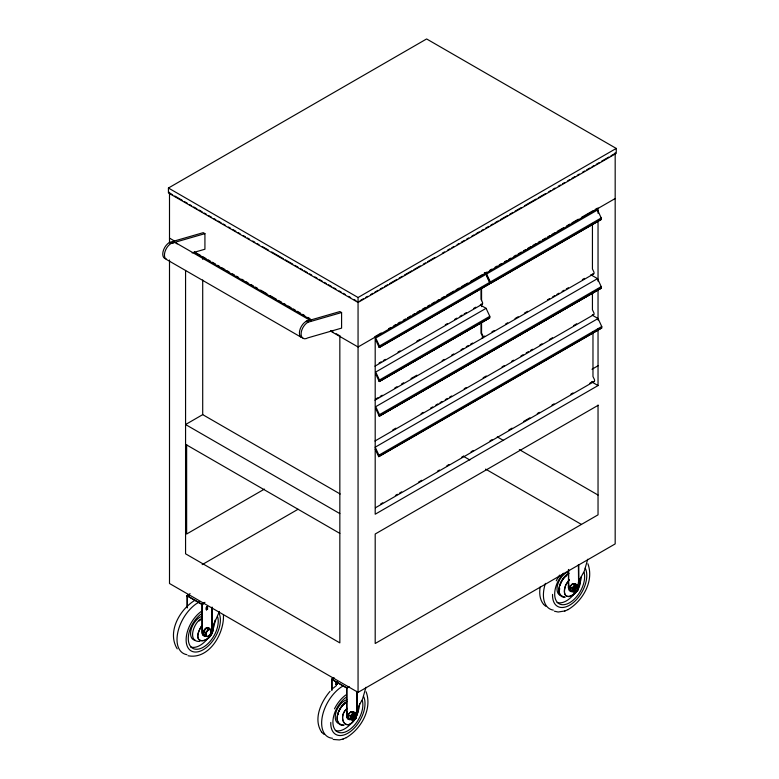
<?xml version="1.0" encoding="UTF-8"?>
<svg xmlns="http://www.w3.org/2000/svg" width="779" height="779" viewBox="0 0 779 779"><rect width="100%" height="100%" fill="white"/><g stroke="black" fill="none" stroke-linecap="round" stroke-linejoin="round"><path stroke-width="1.17" d="M210.534 631.526A7.021 4.061 -60 0 0 211.995 626.628L212.024 607.201M210.71 631.623A7.021 4.061 -60 0 0 212.161 626.725L212.2 607.299M356.84 691.81L356.811 709.669L362.556 699.084L365.955 687.282M578.612 564.97L578.583 581.631L584.328 571.046L587.726 559.244M212.034 608.526L211.752 626.754L214.868 621.924L219.396 611.427M352.605 718.257L352.127 716.933M353.588 718.209L354.932 715.278L353.374 716.602L353.179 718.306M575.71 586.86L574.191 588.018L574.006 589.722M574.785 590.463C574.824 589.255 579.157 585.214 577.814 590.024C576.479 592.985 573.792 589.742 576.217 588.135M351.241 717.196L351.339 716.096M351.641 717.42C351.076 715.813 354.192 713.067 354.698 715.541M352.118 717.693L352.731 715.687M352.838 718.783L352.556 717.42L353.656 715.482M576.869 586.986L574.483 586.899L573.49 589.839M573.889 589.654L573.967 588.934M574.805 589.654L575.087 591.018L576.051 590.91M577.677 588.739L577.424 585L575.399 583.831L572.711 583.588L570.033 586.918L570.033 590.501L572.068 591.67L574.746 591.913L575.652 591.125L574.298 589.898M540.129 586.996C539.253 592.79 539.574 599.333 543.391 604.095M352.78 718.744C355.01 721.656 358.34 715.044 354.961 715.697M578.125 589.226L578.164 588.827A1.821 1.052 -60 0 1 576.655 591.164A1.821 1.052 -60 0 1 575.671 589.761A1.821 1.052 -60 0 1 577.521 587.911L578.125 588.466L577.775 589.898M355.516 715.258L355.73 717.293M355.906 716.777L355.945 715.852M577.609 588.7L577.687 588.213M356.334 717.264L355.545 715.755M577.629 588.953L577.667 588.203M379.188 381.418L489.748 317.851L379.344 381.564L379.441 380.025L375.731 372.031L486.086 308.328L489.796 316.313L489.777 317.822L379.227 381.486L375.731 373.978M379.188 416.064L601.164 288.172L379.402 416.21L379.441 414.662L375.731 406.677L597.503 278.639L601.213 286.623L601.203 288.133L379.227 416.132L375.731 408.624M484.158 273.195L486.086 274.305L489.796 282.29L489.582 283.76M486.622 273.994L490.332 281.979L490.283 283.527L601.164 219.503L601.213 217.964L597.503 209.979L486.622 273.994L484.694 272.884M601.748 327.969L378.652 456.572L378.906 455.179L375.196 447.185L598.038 318.533L601.748 326.518L601.748 327.969L378.75 456.698M188.012 655.743C209.084 659.91 224.44 633.346 223.427 614.952M330.062 691.294C321.026 701.83 312.963 719.153 321.62 732.133M205.685 636.219L205.685 632.645L203.728 631.506L206.406 628.176L209.084 628.419L211.051 629.549L211.051 633.123L208.363 636.453L205.685 636.219L203.728 635.08L203.728 631.506M355.662 716.612L355.662 713.038L353.627 711.87L350.949 711.626L348.797 713.954L348.077 715.813L348.262 718.53L352.449 719.991L354.562 718.423A3.788 2.191 -60 0 1 350.579 718.579A3.788 2.191 -60 0 1 353.685 713.194A3.788 2.191 -60 0 1 355.545 716.719M350.297 719.708L350.297 716.135L348.262 714.956M353.432 712.717L353.627 711.87M572.068 591.67L572.068 588.096L570.033 586.918M575.204 584.678L575.399 583.831M351.767 716.222L352.42 718.082M352.196 716.972L353.335 715.093M352.663 717.245L353.744 715.336L354.659 715.249M573.626 588.739L573.86 587.824M576.187 587.132L574.376 589.167L574.629 590.297L575.34 590.17M575.739 587.863L574.951 590.268M351.144 716.602L351.28 716.057M351.475 716.174L351.378 717.683M351.68 716.914L351.816 716.368M353.432 716.641L353.062 718.238L353.744 718.637M353.101 717.732L353.238 717.186M573.11 588.057L573.091 589.606M573.188 588.096L573.325 590.005M573.451 588.875L573.811 587.794M573.919 589.148L575.34 586.86M575.068 587.853L574.396 589.421L574.853 590.492M574.863 589.693L575.477 588.087L576.655 587.405M355.799 716.953L355.837 716.203M354.932 718.988L356.276 717.225M351.962 716.329L352.692 715.151M352.303 716.524L353.189 715.21M352.965 716.359L352.702 718.034M573.734 588.291L574.99 586.655M575.019 589.031L575.905 587.717M352.293 716.641L352.517 716.105M573.247 588.135L573.344 587.522M574.532 588.875L574.766 588.34M574.999 589.148L575.233 588.612M356.178 717.089L357.775 712.444L357.347 707.205M577.95 589.051L579.547 584.406L579.118 579.177C585.107 591.154 559.38 607.231 565.408 586.022C565.067 585.029 573.461 574.259 566.82 583.198C565.028 586.236 563.753 589.907 564.59 593.442C566.956 600.21 575.35 594.757 577.249 590.336M211.051 629.549L208.363 629.305L205.685 632.645M355.662 713.038L352.975 712.795L350.297 716.135M577.424 585L574.746 584.766L572.068 588.096M354.153 716.505C351.67 719.796 356.879 719.981 356.373 716.32M354.698 719.183L356.188 717.556L356.022 716.028M355.477 718.374L357.493 713.759L357.707 708.13M351.572 715.56L353.15 714.246M351.709 715.638L352.011 715.151M352.429 715.385L353.987 714.538L353.423 714.401M352.994 716.378L353.296 715.891M575.291 591.222L577.638 590.005L576.022 591.095M577.356 590.511L577.784 587.989M577.443 590.433L578.145 588.281M347.064 708.539C336.694 717.342 346.266 733.565 355.341 718.579C346.071 733.682 336.723 717.031 347.23 708.374M353.14 715.93L354.124 715.219L353.598 715.443M575.389 588.164L576.051 587.6M352.293 715.307L353.101 714.625M352.76 715.58L354.192 714.976L353.705 716.125M574.055 587.269L575.194 586.363M575.009 587.814L575.515 587.298M352.624 715.122L353.315 714.752M352.965 715.317L353.656 714.947M353.909 715.862L354.893 715.443M333.11 688.256L336.304 685.705M354.133 715.755L354.533 715.064M574.892 587.132L576.032 586.587M575.369 587.405L576.567 586.899L575.924 586.441M199.171 620.941L200.398 619.996M565.836 576.226L565.593 576.421A11.208 6.466 -60 0 0 560.179 585.01M566.129 576.002L566.82 575.467M187.135 607.717L187.135 595.701L190.115 593.666M187.311 607.815L187.301 595.799L189.297 594.445M202.744 631.302L204.858 636.141A10.828 6.251 -60 0 0 205.929 635.8A7.021 4.061 -60 0 1 202.228 632.46L202.209 604.407L204.926 602.342M331.786 690.165L331.776 679.21L333.772 677.857M331.961 690.145L331.951 679.307L333.879 678.003M350.384 719.29A7.021 4.061 -60 0 1 346.704 715.872L346.684 687.818L348.68 686.465M350.56 719.387A7.021 4.061 -60 0 1 346.879 715.969L346.859 687.915L348.846 686.562M353.491 718.774L354.649 718.628L353.072 718.657M576.957 590.901L575.632 591.339M354.873 718.52L354.172 718.881M195.071 600.21C179.793 609.314 166.784 632.061 177.222 648.849M199.375 601.885L196.016 603.959A30.303 17.489 -60 0 0 177.563 633.629A30.303 17.489 -60 0 0 186.921 654.662M201.469 618.633C193.728 622.217 186.843 642.286 199.891 641.438M343.052 685.978L340.647 687.467A30.303 17.489 -60 0 0 322.078 717.829A30.303 17.489 -60 0 0 332.506 738.268M347.259 701.441C339.332 704.82 331.153 723.467 343.451 725.22M569.03 573.402C561.104 576.781 552.924 595.429 565.223 597.181M346.256 737.664C361.125 728.891 372.498 708.958 366.12 691.801M568.018 609.626C582.896 600.852 594.27 580.92 587.892 563.762M168.43 188.021L426.619 38.95L616.247 148.429L616.247 153.375L358.058 302.447L168.43 192.968L168.43 188.021L358.058 297.5L616.247 148.429M360.161 300.616L363.326 298.785M365.429 297.568L367.542 296.351M370.697 294.53L372.81 293.313M374.913 292.096L378.078 290.265M380.181 289.058L382.294 287.841M384.398 286.623L387.562 284.793M389.666 283.575L397.047 279.32M399.15 278.103L402.315 276.272M404.418 275.055L411.799 270.8M413.902 269.583L420.232 265.931M423.387 264.11L425.5 262.893M427.603 261.676L434.984 257.421M442.355 253.156L444.468 251.938M447.623 250.117L449.736 248.9M451.839 247.683L453.953 246.466M457.107 244.635L459.221 243.428M461.324 242.211L464.488 240.38M466.592 239.163L468.705 237.946M471.86 236.125L473.973 234.907M476.076 233.69L479.241 231.86M481.344 230.642L483.457 229.425M485.56 228.218L488.725 226.387M490.828 225.17L492.941 223.953M495.045 222.736L498.209 220.915M500.313 219.697L507.694 215.432M509.797 214.215L512.962 212.394M515.065 211.177L521.394 207.526M524.549 205.705L536.147 199.005M538.25 197.798L545.631 193.533M548.796 191.712L550.899 190.495M553.002 189.278L555.115 188.06M558.28 186.23L560.383 185.012M562.487 183.795L564.6 182.588M567.755 180.757L569.868 179.54M571.971 178.323L575.136 176.502M577.239 175.285L579.352 174.068M582.517 172.237L584.62 171.02M586.723 169.803L589.888 167.982M592.001 166.764L594.104 165.547M596.208 164.33L599.372 162.509M601.485 161.292L608.857 157.027M610.96 155.81L614.125 153.989M340.189 494.013L202.706 414.632L185.568 424.536L339.839 513.604M374.913 336.635L381.233 332.984M388.614 328.719L390.717 327.501M393.882 325.68L395.985 324.463M398.098 323.246L400.202 322.029M403.366 320.208L405.469 318.991M407.583 317.774L410.737 315.943M412.851 314.726L414.954 313.518M417.067 312.301L420.222 310.47M422.335 309.253L425.49 307.432M427.603 306.215L429.706 304.998M431.819 303.781L434.974 301.95M437.087 300.743L439.19 299.526M441.303 298.308L444.458 296.478M446.571 295.26L453.943 291.005M456.056 289.788L459.211 287.967M461.324 286.75L467.643 283.098M470.798 281.268L482.396 274.578M484.499 273.361L486.612 272.144M489.767 270.323L491.88 269.106M495.035 267.275L497.148 266.058M499.251 264.841L501.364 263.623M504.519 261.802L506.632 260.585M508.736 259.368L510.849 258.151M514.004 256.33L516.117 255.113M518.22 253.896L521.385 252.065M523.488 250.857L525.601 249.64M527.704 248.423L530.869 246.592M532.972 245.375L536.137 243.554M538.24 242.337L540.344 241.12M542.457 239.903L545.621 238.082M547.725 236.865L549.828 235.648M551.941 234.43L555.096 232.6M557.209 231.382L563.529 227.731M566.693 225.91L569.848 224.089M571.961 222.872L578.281 219.22M581.446 217.39L593.033 210.7M595.146 209.483L597.25 208.266M615.176 198.538L358.058 346.986L330.393 331.017M486.086 274.305L375.731 338.018L379.441 346.003L379.285 347.522L489.796 283.741M379.441 346.003L489.796 282.29M490.332 281.979L601.213 217.964M379.256 347.492L489.611 283.79M490.176 283.498L601.145 219.512M379.081 363.024L381.184 361.807M383.278 360.589L385.381 359.382M397.991 352.098L400.094 350.891M416.911 341.183L420.066 339.362M445.286 324.794L447.389 323.587M454.751 319.332L456.845 318.124M459.999 316.303L462.103 315.086M464.206 313.879L466.309 312.661M473.661 308.416L475.765 307.199M374.962 366.169L482.152 304.277M379.441 380.025L489.796 316.313M375.926 398.858L378.029 397.65M380.133 396.433L382.236 395.226M394.846 387.942L396.949 386.725M401.565 383.969L403.668 382.762M411.03 378.506L413.123 377.299M413.756 377.017L416.911 375.196M442.131 360.638L444.234 359.421M451.596 355.175L453.699 353.958M461.051 349.713L463.154 348.505M466.309 346.684L468.413 345.467M470.506 344.25L472.61 343.042M482.6 337.268L484.694 336.061M491.958 331.786L494.11 330.627M505.62 323.986L507.704 322.779M515.026 318.553L518.171 316.741M524.442 313.119L527.587 311.298M547.462 299.827L549.555 298.62M552.691 296.809L554.784 295.601M556.878 294.394L558.962 293.186M562.107 291.375L564.2 290.168M566.284 288.96L568.378 287.753M582.341 279.603L584.445 278.385M374.962 400.192L482.152 338.3M482.688 337.989L593.579 273.974M379.441 414.662L601.213 286.623M264.422 489.105L186.639 534.014L186.639 444.507M392.743 429.979L395.898 428.158M421.118 413.591L423.221 412.383M430.583 408.128L432.686 406.92M435.831 405.099L437.934 403.882M440.038 402.665L442.141 401.458M445.296 399.637L447.399 398.42M449.502 397.212L451.606 395.995M464.216 388.711L466.319 387.504M483.136 377.786L486.281 375.975M502.056 366.87L504.149 365.653M511.511 361.407L513.614 360.19M520.966 355.945L523.069 354.727M526.224 352.906L528.328 351.699M530.431 350.482L532.534 349.274M539.886 345.019L541.989 343.812M549.351 339.566L552.506 337.745M573.519 325.603L576.674 323.782M374.962 441.011L593.579 314.794M378.906 455.179L601.748 326.518M202.16 564.639L298.055 509.271M187.301 595.799L189.278 594.65M187.301 595.993L189.278 594.854M591.991 369.265L598.038 365.77M204.02 603.16L202.034 604.309L202.053 632.363A7.021 4.061 -60 0 0 205.734 635.781M202.034 604.504L204.02 603.355M380.649 503.994L382.752 502.776M395.362 495.493L397.465 494.285M399.569 493.068L401.672 491.851M418.489 482.143L421.643 480.322M437.409 471.217L439.512 470.01M446.873 465.764L448.967 464.547M461.587 457.263L463.69 456.046M471.042 451.801L473.145 450.583M489.962 440.875L492.065 439.668M508.882 429.95L512.037 428.138M523.605 421.458L529.905 417.817M537.267 413.571L539.37 412.354M551.98 405.07L554.083 403.863M570.9 394.145L573.003 392.937M589.82 383.229L592.975 381.408A2.269 1.315 60 0 0 594.465 381.116A2.269 1.315 60 0 0 594.114 378.896L592.975 376.53L592.975 332M375.478 507.742L594.114 381.515M206.328 607.24L207.565 606.724L207.565 609.197C205.617 611.33 205.617 606.471 207.565 606.724M206.328 609.714L207.565 609.197M598.038 328.543L598.038 385.566L375.196 514.218L375.196 337.083M598.038 405.362L375.196 534.014L375.196 643.493L598.038 514.841L598.038 405.031M331.951 679.307L333.928 678.168M331.951 679.512L333.928 678.363M337.307 681.635L337.307 684.108L336.236 684.722L336.07 682.151L337.141 681.528M336.07 684.624L337.307 684.108M346.684 687.818L348.661 686.669M346.684 688.013L348.661 686.874M169.501 260.011L169.501 583.5L358.058 692.365L615.176 543.917L615.176 152.674M354.698 715.882L355.36 715.716M574.873 586.587L575.408 586.499M353.51 714.859L354.328 714.664M354.455 715.404L355.477 715.58M554.414 611.203L558.144 612.012L564.96 610.95M333.12 739.437L339.381 739.933L343.198 738.989M564.765 611.038L568.193 609.548M342.994 739.076L346.431 737.586M574.62 590.492L575.106 590.365M353.812 718.676L352.916 718.822M166.122 258.891A9.543 5.511 -60 0 1 162.977 251.948A9.543 5.511 -60 0 1 169.501 242.405L203.241 232.668L204.926 233.642L204.926 249.222L192.131 252.922M204.926 233.642L171.185 243.379A9.543 5.511 -60 0 0 164.953 251.792A9.543 5.511 -60 0 0 166.414 259.436L301.385 337.365M307.841 322.282L341.591 312.535L341.591 328.125L307.841 337.862A9.543 5.511 -60 0 1 301.093 333.967A9.543 5.511 -60 0 1 307.841 322.282L306.157 321.308A9.543 5.511 -60 0 0 299.642 330.841A9.543 5.511 -60 0 0 302.788 337.794M575.262 586.402L575.759 586.431M575.73 586.675L576.304 587.025M576.616 587.181L577.21 587.941M354.377 714.947L355 715.307M309.536 320.403L306.157 321.308L339.897 311.561L341.591 312.535M570.033 590.501L571.134 590.472A3.788 2.191 -60 0 1 570.345 586.363A3.788 2.191 -60 0 1 574.366 583.734M348.262 718.53L348.797 718.491M576.411 591.115L575.73 591.008M203.728 635.08L206.406 635.323M576.908 587.483L576.372 587.171M577.375 587.755L576.84 587.444M355.136 715.521L354.124 714.937M575.623 586.353L576.333 586.675M353.851 714.392L354.63 714.752M573.87 590.404L574.756 590.823M351.631 718.17L352.507 718.589M352.984 718.861L351.65 717.839M353.929 719.406L353.247 719.017M574.659 590.316L573.938 589.693M590.755 274.744L597.503 278.639M592.254 315.193L598.038 318.533M480.302 304.988L486.086 308.328M591.738 381.924L598.038 385.566M169.501 192.968L172.656 194.789M174.769 196.006L182.14 200.261M184.243 201.479L187.408 203.309M189.511 204.526L191.615 205.734M193.728 206.951L196.883 208.782M198.996 209.999L202.15 211.82M204.264 213.037L206.367 214.254M208.47 215.471L211.635 217.292M213.738 218.51L215.851 219.727M217.954 220.944L221.109 222.765M223.222 223.982L225.326 225.199M228.49 227.02L230.594 228.237M232.697 229.454L235.862 231.285M237.965 232.502L240.078 233.71M243.233 235.54L245.346 236.758M247.449 237.975L249.553 239.192M252.717 241.013L254.821 242.23M256.934 243.447L259.037 244.664M262.192 246.485L268.521 250.137M271.676 251.958L283.264 258.647M285.367 259.865L292.748 264.12M294.851 265.337L298.016 267.168M300.119 268.375L302.223 269.592M304.336 270.81L307.491 272.64M309.604 273.857L311.707 275.065M314.862 276.896L316.975 278.113M319.078 279.33L322.243 281.151M324.346 282.368L326.45 283.585M328.563 284.802L331.718 286.623M333.831 287.841L335.934 289.058M339.099 290.879L341.202 292.096M343.305 293.313L345.418 294.53M348.573 296.351L350.686 297.568M353.841 299.399L355.945 300.616M194.497 251.938L200.797 255.57M202.891 256.788L206.046 258.599M208.139 259.816L210.242 261.023M212.336 262.241L215.491 264.052M217.584 265.269L219.688 266.476M221.781 267.694L224.936 269.505M227.03 270.722L229.133 271.929M232.278 273.75L234.382 274.958M236.475 276.175L238.578 277.382M241.724 279.203L243.827 280.411M245.921 281.628L248.024 282.835M251.169 284.656L253.272 285.864M255.366 287.081L257.469 288.288M260.614 290.109L266.915 293.741M270.06 295.562L276.36 299.194M278.454 300.412L281.608 302.223M283.702 303.44L285.805 304.647M287.899 305.865L291.054 307.686M293.147 308.893L295.251 310.1M297.344 311.318L300.499 313.139M302.593 314.346L304.696 315.553M307.841 317.374L309.945 318.592M330.929 330.705L333.032 331.922M336.177 333.733L340.374 336.158M169.501 238.121L174.515 241.023M193.961 252.25L311.503 320.111M175.957 242.912L310.928 320.831M169.501 242.405L171.185 243.379L174.554 242.473A9.543 5.511 -60 0 1 177.028 243.905M497.284 436.883L503.585 440.515M519.33 449.6L598.038 495.045M463.495 456.338L469.815 459.98M485.609 469.104L581.475 524.452M578.408 564.571L578.583 582.195L578.583 564.668M572.711 583.588L574.746 584.766M570.861 591.582L568.475 583.578L568.475 587.833L568.466 569.439M185.568 444.322L339.839 533.391M187.135 595.701L202.209 604.407M331.776 679.21L346.859 687.915M187.135 595.896L202.209 604.601M331.776 679.415L346.859 688.11M336.07 682.151L336.236 684.722M356.646 691.392L356.811 710.234A7.021 4.061 -60 0 1 356.149 713.486M206.406 628.176L208.363 629.305M350.949 711.626L352.975 712.795M346.879 711.714L349.099 719.621M353.267 718.569L353.588 718.55M351.845 717.751L352.644 718.004M575.35 591.261L574.766 590.17M574.405 590.716L573.354 589.352M543.674 604.446L545.728 606.296M323.957 734.334L321.746 732.318M576.402 586.714L577.103 587.21M355.331 715.249L354.153 714.479M575.574 590.842L575.097 590.57M573.811 589.83L573.539 589.119M352.381 718.063L352.166 717.391M574.133 590.472L573.821 589.625M352.371 718.511L352.05 717.663M486.622 275.941L489.582 282.319M375.731 339.965L379.188 347.395M375.196 449.132L378.652 456.572M355.906 716.242L355.73 715.93A1.821 1.052 -60 0 0 353.9 717.8A1.821 1.052 -60 0 0 354.893 719.202A1.821 1.052 -60 0 0 356.402 716.865M213.056 624.612C216.231 642.772 187.885 648.508 201.508 626.121C187.982 648.294 215.939 642.938 213.086 624.797M353.004 718.209L353.14 718.696M351.582 717.391L351.719 717.878M568.631 569.537L568.651 583.675M598.038 208.051L598.038 213.28M598.038 220.564L598.038 281.229M598.038 289.34L598.038 320.052M592.439 223.398L592.439 268.979L593.579 271.345A2.269 1.315 60 0 1 593.929 273.565A2.269 1.315 60 0 1 592.439 273.857M592.439 291.95L592.439 309.808L593.579 312.175A2.269 1.315 60 0 1 593.929 314.395A2.269 1.315 60 0 1 592.439 314.687M481.558 287.412L481.558 300.606M481.558 304.209L481.558 306.605M481.558 322.204L481.558 333.003L482.688 335.369A2.269 1.315 60 0 1 481.967 338.057M481.023 288.668L481.023 299.292L482.152 301.658A2.269 1.315 60 0 1 482.503 303.878A2.269 1.315 60 0 1 481.023 304.17M481.023 322.691L481.023 333.305L482.152 335.671A2.269 1.315 60 0 1 481.821 338.398M358.058 297.5L358.058 692.365M356.811 691.489L356.811 710.234M339.839 336.47L339.839 642.879L185.568 553.811L185.568 270.449M337.141 682.355L337.141 684.011M207.399 606.627L207.399 609.1M206.493 607.347L206.493 609.821M202.706 256.914L202.706 259.339M202.706 279.963L202.706 414.632M169.501 192.257L169.501 242.99M581.348 576.596A21.179 12.23 -60 0 1 578.631 586.548M576.557 590.453A21.179 12.23 -60 0 1 557.112 602.459M561.62 595.74A13.389 7.732 -60 0 1 557.102 587.376A13.389 7.732 -60 0 1 564.152 574.298L565.612 573.159A13.389 7.732 -60 0 1 568.573 571.689M578.408 582.098A7.021 4.061 -60 0 1 576.957 586.996M572.156 591.251A7.021 4.061 -60 0 1 568.475 587.833M572.351 591.28A10.828 6.251 -60 0 1 571.28 591.612M564.512 597.22A13.633 7.878 -60 0 1 559.137 588.018A13.633 7.878 -60 0 1 568.242 573.85M575.691 591.066A3.788 2.191 -60 0 1 572.322 590.287A3.788 2.191 -60 0 1 575.223 585.263A3.788 2.191 -60 0 1 577.58 587.785M585.243 568.203A24.227 13.983 -60 0 1 572.916 602.927A24.227 13.983 -60 0 1 552.545 594.406M556.255 580.813A24.227 13.983 -60 0 1 559.653 575.116M584.094 572.448A21.179 12.23 -60 0 1 574.405 599.061A21.179 12.23 -60 0 1 555.719 599.781A21.179 12.23 -60 0 1 563.451 573.237M553.324 610.123A30.303 17.489 -60 0 1 545.417 583.364M559.643 589.547A11.208 6.466 -60 0 1 559.624 588.116M215.004 620.191A21.179 12.23 -60 0 1 211.761 632.081M211.255 633.064A21.179 12.23 -60 0 1 210.155 634.992M209.561 635.927A21.179 12.23 -60 0 1 190.709 646.998M195.198 640.27A13.389 7.732 -60 0 1 190.68 631.905A13.389 7.732 -60 0 1 197.73 618.818L199.2 617.689A13.389 7.732 -60 0 1 202.15 616.208M218.841 612.732A24.227 13.983 -60 0 1 208.684 645.557A24.227 13.983 -60 0 1 186.532 643.863A24.227 13.983 -60 0 1 201.323 611.398M206.016 635.45A4.518 2.61 -60 0 1 203.027 633.639A4.518 2.61 -60 0 1 205.753 628.264A4.518 2.61 -60 0 1 209.317 628.935M206.201 635.547A4.518 2.61 -60 0 1 203.212 633.746A4.518 2.61 -60 0 1 205.938 628.361A4.518 2.61 -60 0 1 209.502 629.043M217.692 616.978A21.179 12.23 -60 0 1 206.493 644.954A21.179 12.23 -60 0 1 188.479 641.312A21.179 12.23 -60 0 1 201.566 613.725M359.635 703.7A21.179 12.23 -60 0 1 356.392 715.58M352.936 721.237A21.179 12.23 -60 0 1 335.34 730.498M338.631 723.487A13.389 7.732 -60 0 1 335.467 714.489A13.389 7.732 -60 0 1 342.38 702.337L343.851 701.197A13.389 7.732 -60 0 1 346.801 699.727M356.646 710.136A7.021 4.061 -60 0 1 355.974 713.389M350.219 719.445A10.828 6.251 -60 0 1 349.508 719.65M344.162 725.054A13.633 7.878 -60 0 1 337.249 716.992A13.633 7.878 -60 0 1 346.48 701.889M348.807 718.345A3.788 2.191 -60 0 1 349.07 713.545A3.788 2.191 -60 0 1 353.023 712.172M363.472 696.241A24.227 13.983 -60 0 1 351.154 730.965A24.227 13.983 -60 0 1 330.773 722.445M334.483 708.851A24.227 13.983 -60 0 1 345.954 694.897M362.323 700.487A21.179 12.23 -60 0 1 351.125 728.453A21.179 12.23 -60 0 1 333.11 724.811A21.179 12.23 -60 0 1 346.197 697.224M338.037 714.635A11.208 6.466 -60 0 1 338.407 713.048M338.962 711.441A11.208 6.466 -60 0 1 343.821 704.459L345.048 703.505A11.208 6.466 -60 0 1 346.295 702.775M209.308 635.615A3.788 2.191 -60 0 0 210.505 629.744A3.788 2.191 -60 0 0 206.026 633.716A3.788 2.191 -60 0 0 209.308 635.615"/></g></svg>
